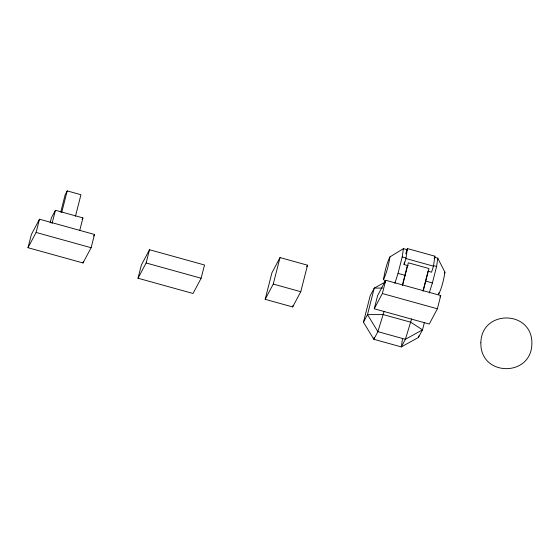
<?xml version="1.0" encoding="UTF-8"?>
<svg xmlns="http://www.w3.org/2000/svg" width="560" height="560" viewBox="0 0 560 560"><rect width="100%" height="100%" fill="white"/><g stroke="black" fill="none" stroke-linecap="round" stroke-linejoin="round"><path stroke-width="0.84" d="M374.066 337.568L373.821 339.283L401.324 346.913L418.453 337.477L422.513 329.854L424.41 322.399M385.189 282.254L383.6 279.153C384.79 271.558 386.568 263.837 389.921 256.907L403.396 248.647L407.589 249.809M389.921 256.907C388.731 264.495 386.953 272.216 383.6 279.153M394.849 283.395L398.02 273.399L402.213 256.942L403.396 248.647M408.226 265.727L404.054 264.565L404.411 262.066M404.054 264.565L405.965 258.538L407.386 248.57L434.889 256.2L433.468 266.168L431.557 272.202L428.225 271.271M402.556 338.338L401.324 346.913L405.384 339.29L411.628 318.913M429.233 292.936L432.397 282.94L436.59 266.483L437.78 258.188L434.427 257.257M438.844 292.754L438.606 294.413C441.959 287.483 443.744 279.762 444.934 272.167L437.78 258.188M28 247.702L31.374 234.458L39.487 219.205L94.493 234.465L91.119 247.716L83.006 262.969L28 247.702L36.106 232.449L39.487 219.205M50.113 222.866L51.38 217.896L55.433 210.273L82.936 217.903L79.772 230.321M52.052 223.517L55.433 210.273M60.746 212.1L65.177 194.712L67.207 190.897L80.955 194.712L75.467 216.244M61.719 212.429L67.207 190.897M83.006 262.969L83.433 261.31M138.012 278.229L141.393 264.978L149.499 249.725L204.512 264.992L201.131 278.243L193.025 293.489L138.012 278.229L146.125 262.976L149.499 249.725M265.16 299.32L271.915 272.825L280.021 257.572L307.524 265.202L300.769 291.704L292.663 306.95L265.16 299.32L273.266 284.067L280.021 257.572M292.663 306.95L293.083 305.298M384.125 311.283L377.881 331.653L373.821 339.283L363.447 322.217L370.202 295.722L374.255 288.092L384.685 282.352M374.262 308.777L377.643 295.526L385.749 280.273L440.755 295.54L437.381 308.791L429.268 324.037L374.262 308.777L382.375 293.524L385.749 280.273M402.346 285.299L407.414 265.426M402.647 285.173L408.345 262.815L428.967 268.534L423.269 290.892M422.975 291.018L428.043 271.145M418.453 337.477L418.88 335.825M405.727 253.813L407.386 248.57M434.182 258.447L434.889 256.2M82.124 219.429L82.936 217.903M93.681 235.991L94.493 234.465M306.712 266.728L307.524 265.202M363.447 322.217L367.5 314.594L374.255 288.092L382.564 288.092M444.304 273.357L444.934 272.167M439.943 297.066L440.755 295.54M402.213 256.935L405.566 257.873M433.237 265.545L436.59 266.483M405.965 258.538L433.468 266.168M398.02 273.399L405.566 275.492M425.691 281.078L432.397 282.94M382.375 293.524L437.381 308.791M273.266 284.067L300.769 291.704M36.106 232.449L91.119 247.716M146.125 262.976L201.131 278.243M480.858 342.846C480.046 376.789 531.419 377.391 531.881 343.777C532.7 309.841 481.32 309.232 480.858 342.846M422.513 329.854L405.384 339.29L377.881 331.653L367.5 314.594L383.285 314.594L410.788 322.224L422.513 329.854"/></g></svg>
